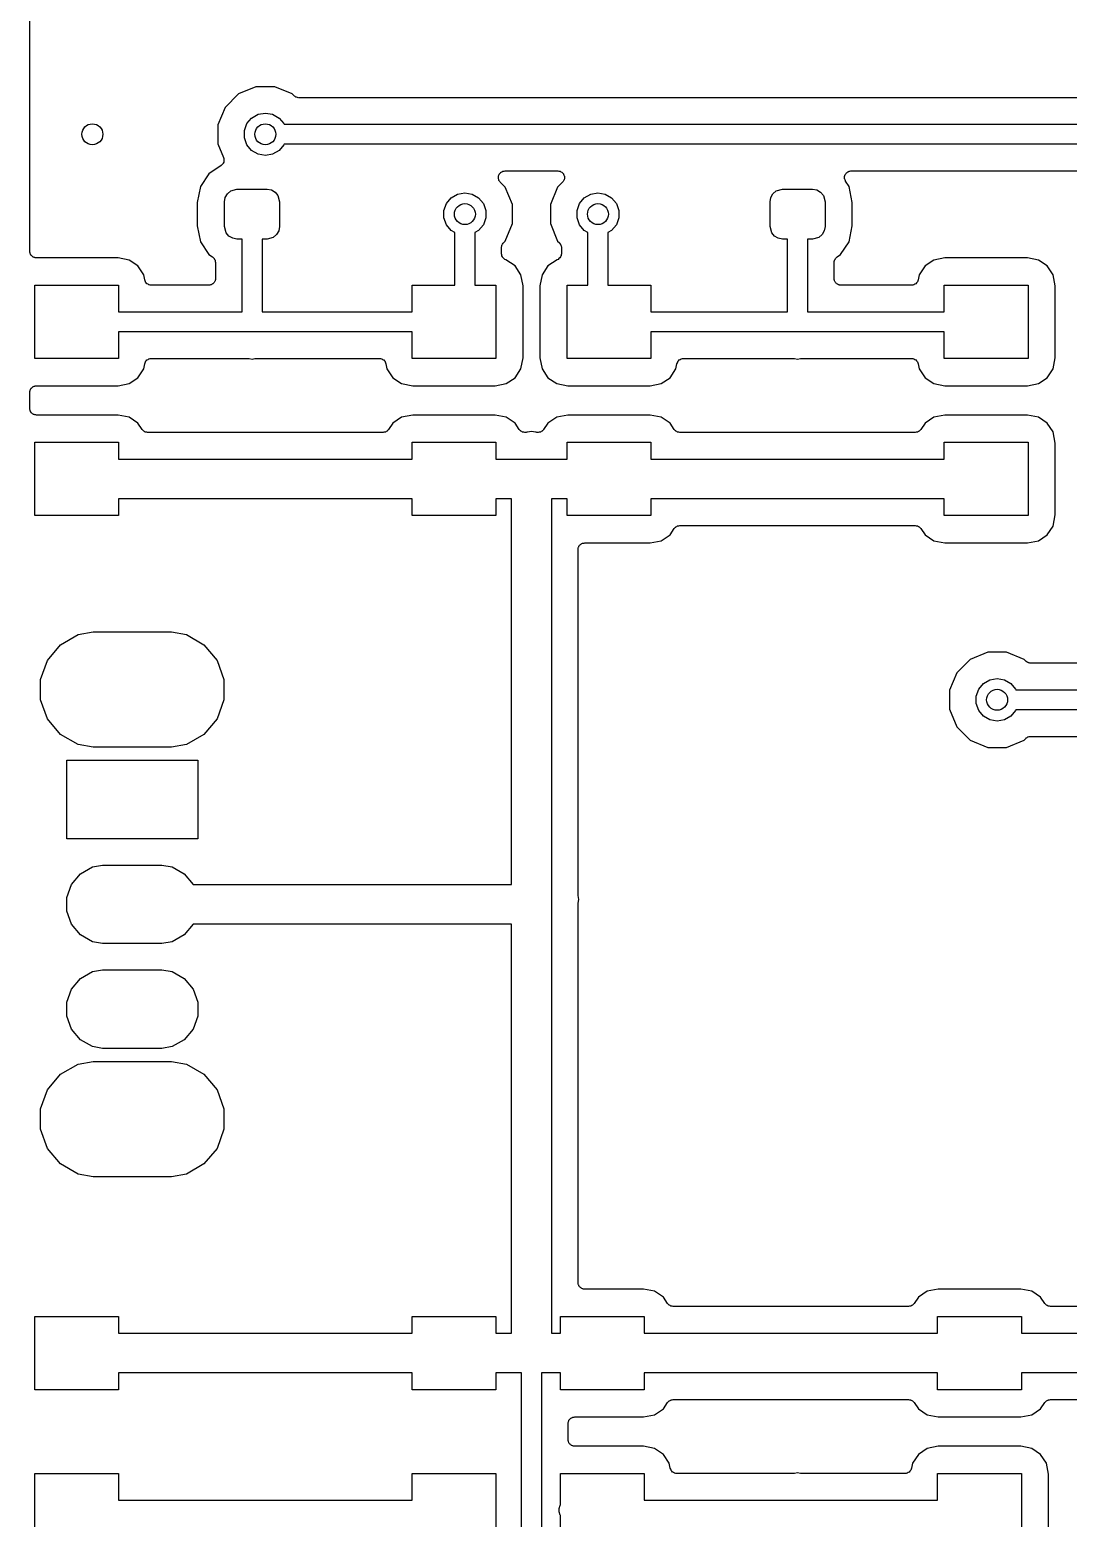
# Model space of a CAD drawing. Extents: x 40 to 163, y -163 to -37.
# Drawn here: x 39.95 to 59.78, y -125.48 to -97.06 of the extents above; entities that cross this region are included whole.
import ezdxf

# ---------------------------------------------------------------- set-up
doc = ezdxf.new("R2010")
doc.units = 0
doc.header["$MEASUREMENT"] = 0
doc.layers.add('BLACK', color=7, linetype='CONTINUOUS')

msp = doc.modelspace()

# ---------------------------------------------------------------- linework, layer by layer
at = {"layer": 'BLACK', "linetype": 'CONTINUOUS'}
for p, q in [((39.953, -101.293), (39.953, -38.9126)), ((43.9357, -98.2902), (43.6802, -98.5457)), ((44.2694, -98.152), (43.9357, -98.2902)), ((44.6306, -98.152), (44.2694, -98.152)), ((44.9643, -98.2902), (44.6306, -98.152)), ((44.9984, -98.3243), (44.9643, -98.2902)), ((43.6802, -98.5457), (43.542, -98.8794)), ((45.003, -98.3275), (44.9984, -98.3243)), ((45.0066, -98.3318), (45.003, -98.3275)), ((45.0209, -98.3401), (45.0066, -98.3318)), ((45.0345, -98.3496), (45.0209, -98.3401)), ((45.0399, -98.351), (45.0345, -98.3496)), ((45.0448, -98.3538), (45.0399, -98.351)), ((45.0611, -98.3567), (45.0448, -98.3538)), ((45.0771, -98.361), (45.0611, -98.3567)), ((45.0827, -98.3605), (45.0771, -98.361)), ((45.0882, -98.3615), (45.0827, -98.3605)), ((70.4818, -98.3615), (45.0882, -98.3615)), ((43.542, -98.8794), (43.542, -99.2406)), ((44.05, -98.9895), (44.0982, -98.8569)), ((44.0982, -98.8569), (44.1889, -98.7489)), ((44.1889, -98.7489), (44.3111, -98.6783)), ((44.3111, -98.6783), (44.45, -98.6538)), ((44.45, -98.6538), (44.5889, -98.6783)), ((44.5889, -98.6783), (44.7111, -98.7489)), ((44.7111, -98.7489), (44.8018, -98.8569)), ((44.8018, -98.8569), (44.8063, -98.8695)), ((44.8063, -98.8695), (70.7637, -98.8695)), ((44.05, -99.1305), (44.05, -98.9895)), ((44.0982, -99.2631), (44.05, -99.1305)), ((43.542, -99.2406), (43.6512, -99.5043)), ((44.1889, -99.3711), (44.0982, -99.2631)), ((44.3111, -99.4417), (44.1889, -99.3711)), ((44.45, -99.4662), (44.3111, -99.4417)), ((44.5889, -99.4417), (44.45, -99.4662)), ((44.7111, -99.3711), (44.5889, -99.4417)), ((44.8018, -99.2631), (44.7111, -99.3711)), ((44.8063, -99.2505), (44.8018, -99.2631)), ((70.7637, -99.2505), (44.8063, -99.2505)), ((43.6045, -99.6585), (43.3743, -99.8123)), ((43.6194, -99.6442), (43.6045, -99.6585)), ((43.6347, -99.6303), (43.6194, -99.6442)), ((43.6353, -99.629), (43.6347, -99.6303)), ((43.6363, -99.628), (43.6353, -99.629)), ((43.6455, -99.6095), (43.6363, -99.628)), ((43.655, -99.5911), (43.6455, -99.6095)), ((43.6512, -99.5043), (43.6557, -99.5245)), ((43.6552, -99.5897), (43.655, -99.5911)), ((43.6558, -99.5885), (43.6552, -99.5897)), ((43.6557, -99.5245), (43.6606, -99.5446)), ((43.6581, -99.5679), (43.6558, -99.5885)), ((43.6608, -99.5474), (43.6581, -99.5679)), ((43.6606, -99.5446), (43.6605, -99.546)), ((43.6605, -99.546), (43.6608, -99.5474)), ((43.3743, -99.8123), (43.2106, -100.057)), ((48.8987, -99.8966), (48.9001, -99.88)), ((48.9001, -99.902), (48.8987, -99.8966)), ((48.9001, -99.8634), (48.9021, -99.8582)), ((48.9001, -99.88), (48.9001, -99.8634)), ((48.9001, -99.9076), (48.9001, -99.902)), ((48.9058, -99.9231), (48.9001, -99.9076)), ((48.9021, -99.8582), (48.9025, -99.8526)), ((48.9025, -99.8526), (48.9095, -99.8376)), ((48.9101, -99.9392), (48.9058, -99.9231)), ((48.9095, -99.8376), (48.9152, -99.822)), ((48.9133, -99.9437), (48.9101, -99.9392)), ((48.9152, -99.949), (48.9133, -99.9437)), ((48.9152, -99.822), (48.9188, -99.8177)), ((48.9259, -99.9617), (48.9152, -99.949)), ((48.9188, -99.8177), (48.9212, -99.8127)), ((48.9212, -99.8127), (48.9329, -99.8009)), ((48.9354, -99.9753), (48.9259, -99.9617)), ((48.9329, -99.8009), (48.9436, -99.7882)), ((49.0298, -100.07), (48.9354, -99.9753)), ((48.9436, -99.7882), (48.9484, -99.7854)), ((48.9484, -99.7854), (48.9524, -99.7815)), ((48.9524, -99.7815), (48.9674, -99.7745)), ((48.9674, -99.7745), (48.9818, -99.7662)), ((48.9818, -99.7662), (48.9873, -99.7652)), ((48.9873, -99.7652), (48.9923, -99.7628)), ((48.9923, -99.7628), (49.0089, -99.7614)), ((49.0089, -99.7614), (49.0252, -99.7585)), ((49.0252, -99.7585), (50.0348, -99.7585)), ((50.1246, -99.9753), (50.0302, -100.07)), ((50.0348, -99.7585), (50.0511, -99.7614)), ((50.0511, -99.7614), (50.0677, -99.7628)), ((50.0677, -99.7628), (50.0727, -99.7652)), ((50.0727, -99.7652), (50.0782, -99.7662)), ((50.0782, -99.7662), (50.0926, -99.7745)), ((50.0926, -99.7745), (50.1076, -99.7815)), ((50.1076, -99.7815), (50.1116, -99.7854)), ((50.1116, -99.7854), (50.1164, -99.7882)), ((50.1164, -99.7882), (50.1271, -99.8009)), ((50.1341, -99.9617), (50.1246, -99.9753)), ((50.1271, -99.8009), (50.1388, -99.8127)), ((50.1448, -99.949), (50.1341, -99.9617)), ((50.1388, -99.8127), (50.1412, -99.8177)), ((50.1412, -99.8177), (50.1448, -99.822)), ((50.1448, -99.822), (50.1504, -99.8376)), ((50.1467, -99.9437), (50.1448, -99.949)), ((50.1499, -99.9392), (50.1467, -99.9437)), ((50.1542, -99.9231), (50.1499, -99.9392)), ((50.1504, -99.8376), (50.1575, -99.8526)), ((50.1599, -99.9076), (50.1542, -99.9231)), ((50.1575, -99.8526), (50.1579, -99.8582)), ((50.1579, -99.8582), (50.1599, -99.8634)), ((50.1599, -99.8634), (50.1599, -99.88)), ((50.1599, -99.88), (50.1613, -99.8966)), ((50.1613, -99.8966), (50.1599, -99.902)), ((50.1599, -99.902), (50.1599, -99.9076)), ((55.5071, -99.8717), (55.5083, -99.8676)), ((55.5083, -99.8896), (55.5071, -99.8717)), ((55.5083, -99.8634), (55.5144, -99.8466)), ((55.5083, -99.8676), (55.5083, -99.8634)), ((55.5083, -99.9076), (55.5083, -99.8896)), ((55.5097, -99.9115), (55.5083, -99.9076)), ((55.51, -99.9157), (55.5097, -99.9115)), ((55.5172, -99.9321), (55.51, -99.9157)), ((55.5144, -99.8466), (55.5194, -99.8293)), ((55.5233, -99.949), (55.5172, -99.9321)), ((55.5194, -99.8293), (55.5219, -99.8259)), ((55.5219, -99.8259), (55.5233, -99.822)), ((55.5233, -99.822), (55.5349, -99.8082)), ((55.526, -99.9522), (55.5233, -99.949)), ((55.5277, -99.9561), (55.526, -99.9522)), ((55.5954, -100.057), (55.5277, -99.9561)), ((55.5349, -99.8082), (55.5455, -99.7938)), ((55.5455, -99.7938), (55.549, -99.7914)), ((55.549, -99.7914), (55.5517, -99.7882)), ((55.5517, -99.7882), (55.5672, -99.7792)), ((55.5672, -99.7792), (55.5822, -99.7693)), ((55.5822, -99.7693), (55.5863, -99.7683)), ((55.5863, -99.7683), (55.5899, -99.7662)), ((55.5899, -99.7662), (55.6076, -99.763)), ((55.6076, -99.763), (55.625, -99.7588)), ((55.625, -99.7588), (55.6292, -99.7592)), ((55.6292, -99.7592), (55.6333, -99.7585)), ((55.6333, -99.7585), (70.4818, -99.7585)), ((43.2106, -100.057), (43.1506, -100.359)), ((43.671, -100.346), (43.6853, -100.265)), ((43.6853, -100.265), (43.7266, -100.194)), ((43.7266, -100.194), (43.7897, -100.141)), ((43.7897, -100.141), (43.9085, -100.109)), ((43.9085, -100.109), (44.4835, -100.109)), ((44.4835, -100.109), (44.5647, -100.123)), ((44.5647, -100.123), (44.6362, -100.165)), ((44.6362, -100.165), (44.6892, -100.228)), ((44.6892, -100.228), (44.721, -100.346)), ((47.9082, -100.381), (47.9989, -100.273)), ((47.9989, -100.273), (48.1211, -100.202)), ((48.1211, -100.202), (48.26, -100.178)), ((48.26, -100.178), (48.3989, -100.202)), ((48.3989, -100.202), (48.5211, -100.273)), ((48.5211, -100.273), (48.6118, -100.381)), ((49.168, -100.403), (49.0298, -100.07)), ((50.0302, -100.07), (49.892, -100.403)), ((50.4482, -100.381), (50.5389, -100.273)), ((50.5389, -100.273), (50.6611, -100.202)), ((50.6611, -100.202), (50.8, -100.178)), ((50.8, -100.178), (50.9389, -100.202)), ((50.9389, -100.202), (51.0611, -100.273)), ((51.0611, -100.273), (51.1518, -100.381)), ((54.085, -100.346), (54.0993, -100.265)), ((54.0993, -100.265), (54.1406, -100.194)), ((54.1406, -100.194), (54.2037, -100.141)), ((54.2037, -100.141), (54.3225, -100.109)), ((54.3225, -100.109), (54.8975, -100.109)), ((54.8975, -100.109), (54.9787, -100.123)), ((54.9787, -100.123), (55.0502, -100.165)), ((55.0502, -100.165), (55.1032, -100.228)), ((55.1032, -100.228), (55.135, -100.346)), ((55.6554, -100.359), (55.5954, -100.057)), ((43.1506, -100.359), (43.1506, -100.809)), ((43.671, -100.822), (43.671, -100.346)), ((44.721, -100.346), (44.721, -100.822)), ((47.86, -100.513), (47.9082, -100.381)), ((47.86, -100.655), (47.86, -100.513)), ((48.6118, -100.381), (48.66, -100.513)), ((48.66, -100.513), (48.66, -100.655)), ((49.168, -100.765), (49.168, -100.403)), ((49.892, -100.403), (49.892, -100.765)), ((50.4, -100.513), (50.4482, -100.381)), ((50.4, -100.655), (50.4, -100.513)), ((51.1518, -100.381), (51.2, -100.513)), ((51.2, -100.513), (51.2, -100.655)), ((54.085, -100.822), (54.085, -100.346)), ((55.135, -100.346), (55.135, -100.822)), ((55.6554, -100.809), (55.6554, -100.359)), ((43.1506, -100.809), (43.2106, -101.111)), ((43.7028, -100.94), (43.671, -100.822)), ((44.721, -100.822), (44.7067, -100.903)), ((47.9082, -100.787), (47.86, -100.655)), ((47.9989, -100.895), (47.9082, -100.787)), ((48.6118, -100.787), (48.5211, -100.895)), ((48.66, -100.655), (48.6118, -100.787)), ((49.0298, -101.098), (49.168, -100.765)), ((49.892, -100.765), (50.0302, -101.098)), ((50.4482, -100.787), (50.4, -100.655)), ((50.5389, -100.895), (50.4482, -100.787)), ((51.1518, -100.787), (51.0611, -100.895)), ((51.2, -100.655), (51.1518, -100.787)), ((54.1168, -100.94), (54.085, -100.822)), ((55.135, -100.822), (55.1207, -100.903)), ((55.5954, -101.111), (55.6554, -100.809)), ((43.2106, -101.111), (43.3743, -101.356)), ((43.7558, -101.003), (43.7028, -100.94)), ((43.8273, -101.045), (43.7558, -101.003)), ((43.9085, -101.059), (43.8273, -101.045)), ((44.0055, -101.059), (43.9085, -101.059)), ((44.0055, -102.45), (44.0055, -101.059)), ((44.4835, -101.059), (44.3865, -101.059)), ((44.3865, -101.059), (44.3865, -102.45)), ((44.6022, -101.027), (44.4835, -101.059)), ((44.6654, -100.974), (44.6022, -101.027)), ((44.7067, -100.903), (44.6654, -100.974)), ((48.0695, -100.936), (47.9989, -100.895)), ((48.0695, -101.94), (48.0695, -100.936)), ((48.5211, -100.895), (48.4505, -100.936)), ((48.4505, -100.936), (48.4505, -101.94)), ((48.9799, -101.155), (48.9882, -101.141)), ((48.9882, -101.141), (48.9925, -101.137)), ((48.9925, -101.137), (48.9957, -101.132)), ((48.9957, -101.132), (49.0298, -101.098)), ((50.0302, -101.098), (50.0643, -101.132)), ((50.0643, -101.132), (50.0675, -101.137)), ((50.0675, -101.137), (50.0718, -101.141)), ((50.0718, -101.141), (50.0801, -101.155)), ((50.6095, -100.936), (50.5389, -100.895)), ((50.6095, -101.94), (50.6095, -100.936)), ((51.0611, -100.895), (50.9905, -100.936)), ((50.9905, -100.936), (50.9905, -101.94)), ((54.1698, -101.003), (54.1168, -100.94)), ((54.2413, -101.045), (54.1698, -101.003)), ((54.3225, -101.059), (54.2413, -101.045)), ((54.4195, -101.059), (54.3225, -101.059)), ((54.4195, -102.45), (54.4195, -101.059)), ((54.8975, -101.059), (54.8005, -101.059)), ((54.8005, -101.059), (54.8005, -102.45)), ((55.0162, -101.027), (54.8975, -101.059)), ((55.0794, -100.974), (55.0162, -101.027)), ((55.1207, -100.903), (55.0794, -100.974)), ((55.4317, -101.356), (55.5954, -101.111)), ((39.9549, -101.303), (39.953, -101.293)), ((39.9549, -101.315), (39.9549, -101.303)), ((39.9587, -101.325), (39.9549, -101.315)), ((39.9607, -101.336), (39.9587, -101.325)), ((39.9662, -101.346), (39.9607, -101.336)), ((39.97, -101.356), (39.9662, -101.346)), ((39.9772, -101.365), (39.97, -101.356)), ((39.9827, -101.374), (39.9772, -101.365)), ((39.9912, -101.381), (39.9827, -101.374)), ((39.9984, -101.39), (39.9912, -101.381)), ((40.008, -101.395), (39.9984, -101.39)), ((40.0165, -101.403), (40.008, -101.395)), ((40.0269, -101.406), (40.0165, -101.403)), ((40.0366, -101.412), (40.0269, -101.406)), ((40.0475, -101.414), (40.0366, -101.412)), ((40.0579, -101.418), (40.0475, -101.414)), ((40.0691, -101.418), (40.0579, -101.418)), ((40.08, -101.42), (40.0691, -101.418)), ((41.6375, -101.42), (40.08, -101.42)), ((41.8482, -101.461), (41.6375, -101.42)), ((43.3743, -101.356), (43.4411, -101.4)), ((43.4411, -101.4), (43.454, -101.413)), ((43.454, -101.413), (43.4678, -101.424)), ((43.4678, -101.424), (43.4699, -101.428)), ((43.4699, -101.428), (43.4729, -101.431)), ((43.4729, -101.431), (43.4809, -101.447)), ((48.9585, -101.222), (48.9595, -101.217)), ((48.9585, -101.339), (48.9585, -101.222)), ((48.9621, -101.36), (48.9585, -101.339)), ((48.959, -101.211), (48.9633, -101.195)), ((48.9595, -101.217), (48.959, -101.211)), ((48.9652, -101.38), (48.9621, -101.36)), ((48.9633, -101.195), (48.9662, -101.179)), ((48.9659, -101.381), (48.9652, -101.38)), ((48.9662, -101.383), (48.9659, -101.381)), ((48.9662, -101.179), (48.969, -101.174)), ((48.9765, -101.401), (48.9662, -101.383)), ((48.969, -101.174), (48.9704, -101.169)), ((48.9704, -101.169), (48.9799, -101.155)), ((48.9865, -101.419), (48.9765, -101.401)), ((48.9875, -101.42), (48.9865, -101.419)), ((48.9882, -101.421), (48.9875, -101.42)), ((49.0041, -101.434), (48.9882, -101.421)), ((49.0196, -101.448), (49.0041, -101.434)), ((50.0559, -101.434), (50.0404, -101.448)), ((50.0718, -101.421), (50.0559, -101.434)), ((50.0725, -101.42), (50.0718, -101.421)), ((50.0735, -101.419), (50.0725, -101.42)), ((50.0835, -101.401), (50.0735, -101.419)), ((50.0801, -101.155), (50.0896, -101.169)), ((50.0938, -101.383), (50.0835, -101.401)), ((50.0896, -101.169), (50.091, -101.174)), ((50.091, -101.174), (50.0938, -101.179)), ((50.0938, -101.179), (50.0967, -101.195)), ((50.0941, -101.381), (50.0938, -101.383)), ((50.0948, -101.38), (50.0941, -101.381)), ((50.0979, -101.36), (50.0948, -101.38)), ((50.0967, -101.195), (50.101, -101.211)), ((50.1015, -101.339), (50.0979, -101.36)), ((50.101, -101.211), (50.1005, -101.217)), ((50.1005, -101.217), (50.1015, -101.222)), ((50.1015, -101.222), (50.1015, -101.339)), ((55.3251, -101.447), (55.3331, -101.431)), ((55.3331, -101.431), (55.3361, -101.428)), ((55.3361, -101.428), (55.3382, -101.424)), ((55.3382, -101.424), (55.352, -101.413)), ((55.352, -101.413), (55.3649, -101.4)), ((55.3649, -101.4), (55.4317, -101.356)), ((57.4225, -101.42), (57.2118, -101.461)), ((58.9975, -101.42), (57.4225, -101.42)), ((59.2082, -101.461), (58.9975, -101.42)), ((42.0162, -101.574), (41.8482, -101.461)), ((42.1285, -101.742), (42.0162, -101.574)), ((43.4809, -101.447), (43.4898, -101.462)), ((43.4898, -101.462), (43.4906, -101.467)), ((43.4906, -101.467), (43.4924, -101.47)), ((43.4924, -101.47), (43.4944, -101.488)), ((43.4944, -101.488), (43.4975, -101.506)), ((43.4975, -101.506), (43.4975, -101.814)), ((49.0209, -101.448), (49.0196, -101.448)), ((49.022, -101.449), (49.0209, -101.448)), ((49.0398, -101.456), (49.022, -101.449)), ((49.2162, -101.574), (49.0398, -101.456)), ((49.3285, -101.742), (49.2162, -101.574)), ((49.8438, -101.574), (49.7315, -101.742)), ((50.0202, -101.456), (49.8438, -101.574)), ((50.038, -101.449), (50.0202, -101.456)), ((50.0391, -101.448), (50.038, -101.449)), ((50.0404, -101.448), (50.0391, -101.448)), ((55.3085, -101.506), (55.3116, -101.488)), ((55.3085, -101.814), (55.3085, -101.506)), ((55.3116, -101.488), (55.3136, -101.47)), ((55.3136, -101.47), (55.3154, -101.467)), ((55.3154, -101.467), (55.3162, -101.462)), ((55.3162, -101.462), (55.3251, -101.447)), ((57.0438, -101.574), (56.9315, -101.742)), ((57.2118, -101.461), (57.0438, -101.574)), ((59.3762, -101.574), (59.2082, -101.461)), ((59.4885, -101.742), (59.3762, -101.574)), ((40.05, -103.34), (40.05, -101.94)), ((40.05, -101.94), (41.65, -101.94)), ((41.65, -101.94), (41.65, -102.45)), ((42.1479, -101.839), (42.1285, -101.742)), ((42.1554, -101.859), (42.1479, -101.839)), ((42.1625, -101.878), (42.1554, -101.859)), ((42.1634, -101.879), (42.1625, -101.878)), ((42.1639, -101.88), (42.1634, -101.879)), ((42.1775, -101.896), (42.1639, -101.88)), ((42.1908, -101.912), (42.1775, -101.896)), ((42.1921, -101.912), (42.1908, -101.912)), ((42.193, -101.914), (42.1921, -101.912)), ((42.2111, -101.923), (42.193, -101.914)), ((42.229, -101.934), (42.2111, -101.923)), ((42.2304, -101.934), (42.229, -101.934)), ((42.2317, -101.935), (42.2304, -101.934)), ((42.2521, -101.938), (42.2317, -101.935)), ((42.2725, -101.941), (42.2521, -101.938)), ((43.3705, -101.941), (42.2725, -101.941)), ((43.3814, -101.94), (43.3705, -101.941)), ((43.3926, -101.94), (43.3814, -101.94)), ((43.403, -101.936), (43.3926, -101.94)), ((43.4139, -101.934), (43.403, -101.936)), ((43.4236, -101.928), (43.4139, -101.934)), ((43.434, -101.924), (43.4236, -101.928)), ((43.4425, -101.917), (43.434, -101.924)), ((43.4521, -101.912), (43.4425, -101.917)), ((43.4593, -101.903), (43.4521, -101.912)), ((43.4678, -101.896), (43.4593, -101.903)), ((43.4733, -101.887), (43.4678, -101.896)), ((43.4805, -101.878), (43.4733, -101.887)), ((43.4843, -101.868), (43.4805, -101.878)), ((43.4898, -101.858), (43.4843, -101.868)), ((43.4918, -101.847), (43.4898, -101.858)), ((43.4956, -101.837), (43.4918, -101.847)), ((43.4975, -101.814), (43.4956, -101.825)), ((43.4956, -101.825), (43.4956, -101.837)), ((47.25, -102.45), (47.25, -101.94)), ((47.25, -101.94), (48.0695, -101.94)), ((48.4505, -101.94), (48.85, -101.94)), ((48.85, -101.94), (48.85, -103.34)), ((49.3704, -101.953), (49.3285, -101.742)), ((49.3704, -103.327), (49.3704, -101.953)), ((49.7315, -101.742), (49.6896, -101.953)), ((49.6896, -101.953), (49.6896, -103.327)), ((50.21, -103.34), (50.21, -101.94)), ((50.21, -101.94), (50.6095, -101.94)), ((50.9905, -101.94), (51.81, -101.94)), ((51.81, -101.94), (51.81, -102.45)), ((55.3104, -101.825), (55.3085, -101.814)), ((55.3104, -101.837), (55.3104, -101.825)), ((55.3142, -101.847), (55.3104, -101.837)), ((55.3162, -101.858), (55.3142, -101.847)), ((55.3217, -101.868), (55.3162, -101.858)), ((55.3255, -101.878), (55.3217, -101.868)), ((55.3327, -101.887), (55.3255, -101.878)), ((55.3382, -101.896), (55.3327, -101.887)), ((55.3467, -101.903), (55.3382, -101.896)), ((55.3539, -101.912), (55.3467, -101.903)), ((55.3635, -101.917), (55.3539, -101.912)), ((55.372, -101.924), (55.3635, -101.917)), ((55.3824, -101.928), (55.372, -101.924)), ((55.3921, -101.934), (55.3824, -101.928)), ((55.403, -101.936), (55.3921, -101.934)), ((55.4134, -101.94), (55.403, -101.936)), ((55.4246, -101.94), (55.4134, -101.94)), ((55.4355, -101.941), (55.4246, -101.94)), ((56.7875, -101.941), (55.4355, -101.941)), ((56.8079, -101.938), (56.7875, -101.941)), ((56.8283, -101.935), (56.8079, -101.938)), ((56.8296, -101.934), (56.8283, -101.935)), ((56.831, -101.934), (56.8296, -101.934)), ((56.8489, -101.923), (56.831, -101.934)), ((56.867, -101.914), (56.8489, -101.923)), ((56.8679, -101.912), (56.867, -101.914)), ((56.8692, -101.912), (56.8679, -101.912)), ((56.8824, -101.896), (56.8692, -101.912)), ((56.8961, -101.88), (56.8824, -101.896)), ((56.8966, -101.879), (56.8961, -101.88)), ((56.8975, -101.878), (56.8966, -101.879)), ((56.9046, -101.859), (56.8975, -101.878)), ((56.9121, -101.839), (56.9046, -101.859)), ((56.9315, -101.742), (56.9121, -101.839)), ((57.41, -101.94), (59.01, -101.94)), ((57.41, -102.45), (57.41, -101.94)), ((59.01, -101.94), (59.01, -103.34)), ((59.5304, -101.953), (59.4885, -101.742)), ((59.5304, -103.327), (59.5304, -101.953)), ((41.65, -102.45), (44.0055, -102.45)), ((44.3865, -102.45), (47.25, -102.45)), ((51.81, -102.45), (54.4195, -102.45)), ((54.8005, -102.45), (57.41, -102.45)), ((47.25, -102.831), (41.65, -102.831)), ((41.65, -102.831), (41.65, -103.34)), ((47.25, -103.34), (47.25, -102.831)), ((57.41, -102.831), (51.81, -102.831)), ((51.81, -102.831), (51.81, -103.34)), ((57.41, -103.34), (57.41, -102.831)), ((41.65, -103.34), (40.05, -103.34)), ((42.1479, -103.441), (42.1554, -103.421)), ((42.1554, -103.421), (42.1625, -103.402)), ((42.1625, -103.402), (42.1634, -103.401)), ((42.1634, -103.401), (42.1639, -103.4)), ((42.1639, -103.4), (42.1775, -103.384)), ((42.1775, -103.384), (42.1908, -103.368)), ((42.1908, -103.368), (42.1921, -103.368)), ((42.1921, -103.368), (42.193, -103.366)), ((42.193, -103.366), (42.2111, -103.357)), ((42.2111, -103.357), (42.229, -103.346)), ((42.229, -103.346), (42.2304, -103.346)), ((42.2304, -103.346), (42.2317, -103.345)), ((42.2317, -103.345), (42.2521, -103.342)), ((42.2521, -103.342), (42.2725, -103.338)), ((42.2725, -103.338), (44.1147, -103.338)), ((44.1147, -103.338), (44.127, -103.341)), ((44.127, -103.341), (44.1395, -103.341)), ((44.1395, -103.341), (44.196, -103.352)), ((44.196, -103.352), (44.2525, -103.341)), ((44.2525, -103.341), (44.265, -103.341)), ((44.265, -103.341), (44.2773, -103.338)), ((44.2773, -103.338), (46.6275, -103.338)), ((46.6275, -103.338), (46.6479, -103.342)), ((46.6479, -103.342), (46.6683, -103.345)), ((46.6683, -103.345), (46.6696, -103.346)), ((46.6696, -103.346), (46.671, -103.346)), ((46.671, -103.346), (46.6889, -103.357)), ((46.6889, -103.357), (46.707, -103.366)), ((46.707, -103.366), (46.7079, -103.368)), ((46.7079, -103.368), (46.7092, -103.368)), ((46.7092, -103.368), (46.7224, -103.384)), ((46.7224, -103.384), (46.7361, -103.4)), ((46.7361, -103.4), (46.7366, -103.401)), ((46.7366, -103.401), (46.7375, -103.402)), ((46.7375, -103.402), (46.7446, -103.421)), ((46.7446, -103.421), (46.7521, -103.441)), ((48.85, -103.34), (47.25, -103.34)), ((49.3285, -103.538), (49.3704, -103.327)), ((49.6896, -103.327), (49.7315, -103.538)), ((51.81, -103.34), (50.21, -103.34)), ((52.3079, -103.441), (52.3154, -103.421)), ((52.3154, -103.421), (52.3225, -103.402)), ((52.3225, -103.402), (52.3234, -103.401)), ((52.3234, -103.401), (52.3239, -103.4)), ((52.3239, -103.4), (52.3375, -103.384)), ((52.3375, -103.384), (52.3508, -103.368)), ((52.3508, -103.368), (52.3521, -103.368)), ((52.3521, -103.368), (52.353, -103.366)), ((52.353, -103.366), (52.3711, -103.357)), ((52.3711, -103.357), (52.389, -103.346)), ((52.389, -103.346), (52.3904, -103.346)), ((52.3904, -103.346), (52.3917, -103.345)), ((52.3917, -103.345), (52.4121, -103.342)), ((52.4121, -103.342), (52.4325, -103.338)), ((52.4325, -103.338), (54.5287, -103.338)), ((54.5287, -103.338), (54.541, -103.341)), ((54.541, -103.341), (54.5535, -103.341)), ((54.5535, -103.341), (54.61, -103.352)), ((54.61, -103.352), (54.6665, -103.341)), ((54.6665, -103.341), (54.679, -103.341)), ((54.679, -103.341), (54.6913, -103.338)), ((54.6913, -103.338), (56.7875, -103.338)), ((56.7875, -103.338), (56.8079, -103.342)), ((56.8079, -103.342), (56.8283, -103.345)), ((56.8283, -103.345), (56.8296, -103.346)), ((56.8296, -103.346), (56.831, -103.346)), ((56.831, -103.346), (56.8489, -103.357)), ((56.8489, -103.357), (56.867, -103.366)), ((56.867, -103.366), (56.8679, -103.368)), ((56.8679, -103.368), (56.8692, -103.368)), ((56.8692, -103.368), (56.8824, -103.384)), ((56.8824, -103.384), (56.8961, -103.4)), ((56.8961, -103.4), (56.8966, -103.401)), ((56.8966, -103.401), (56.8975, -103.402)), ((56.8975, -103.402), (56.9046, -103.421)), ((56.9046, -103.421), (56.9121, -103.441)), ((59.01, -103.34), (57.41, -103.34)), ((59.4885, -103.538), (59.5304, -103.327)), ((41.8482, -103.819), (42.0162, -103.706)), ((42.0162, -103.706), (42.1285, -103.538)), ((42.1285, -103.538), (42.1479, -103.441)), ((46.7521, -103.441), (46.7715, -103.538)), ((46.7715, -103.538), (46.8838, -103.706)), ((46.8838, -103.706), (47.0518, -103.819)), ((49.0482, -103.819), (49.2162, -103.706)), ((49.2162, -103.706), (49.3285, -103.538)), ((49.7315, -103.538), (49.8438, -103.706)), ((49.8438, -103.706), (50.0118, -103.819)), ((52.0082, -103.819), (52.1762, -103.706)), ((52.1762, -103.706), (52.2885, -103.538)), ((52.2885, -103.538), (52.3079, -103.441)), ((56.9121, -103.441), (56.9315, -103.538)), ((56.9315, -103.538), (57.0438, -103.706)), ((57.0438, -103.706), (57.2118, -103.819)), ((59.2082, -103.819), (59.3762, -103.706)), ((59.3762, -103.706), (59.4885, -103.538)), ((39.953, -103.987), (39.9549, -103.977)), ((39.953, -104.293), (39.953, -103.987)), ((39.9549, -103.965), (39.9587, -103.955)), ((39.9549, -103.977), (39.9549, -103.965)), ((39.9587, -103.955), (39.9607, -103.944)), ((39.9607, -103.944), (39.9662, -103.934)), ((39.9662, -103.934), (39.97, -103.924)), ((39.97, -103.924), (39.9772, -103.915)), ((39.9772, -103.915), (39.9827, -103.906)), ((39.9827, -103.906), (39.9912, -103.899)), ((39.9912, -103.899), (39.9984, -103.89)), ((39.9984, -103.89), (40.008, -103.885)), ((40.008, -103.885), (40.0165, -103.877)), ((40.0165, -103.877), (40.0269, -103.874)), ((40.0269, -103.874), (40.0366, -103.868)), ((40.0366, -103.868), (40.0475, -103.866)), ((40.0475, -103.866), (40.0579, -103.862)), ((40.0579, -103.862), (40.0691, -103.862)), ((40.0691, -103.862), (40.08, -103.86)), ((40.08, -103.86), (41.6375, -103.86)), ((41.6375, -103.86), (41.8482, -103.819)), ((47.0518, -103.819), (47.2625, -103.86)), ((47.2625, -103.86), (48.8375, -103.86)), ((48.8375, -103.86), (49.0482, -103.819)), ((50.0118, -103.819), (50.2225, -103.86)), ((50.2225, -103.86), (51.7975, -103.86)), ((51.7975, -103.86), (52.0082, -103.819)), ((57.2118, -103.819), (57.4225, -103.86)), ((57.4225, -103.86), (58.9975, -103.86)), ((58.9975, -103.86), (59.2082, -103.819)), ((39.9549, -104.303), (39.953, -104.293)), ((39.9549, -104.315), (39.9549, -104.303)), ((39.9587, -104.325), (39.9549, -104.315)), ((39.9607, -104.336), (39.9587, -104.325)), ((39.9662, -104.346), (39.9607, -104.336)), ((39.97, -104.356), (39.9662, -104.346)), ((39.9772, -104.365), (39.97, -104.356)), ((39.9827, -104.374), (39.9772, -104.365)), ((39.9912, -104.381), (39.9827, -104.374)), ((39.9984, -104.39), (39.9912, -104.381)), ((40.008, -104.395), (39.9984, -104.39)), ((40.0165, -104.403), (40.008, -104.395)), ((40.0269, -104.406), (40.0165, -104.403)), ((40.0366, -104.412), (40.0269, -104.406)), ((40.0475, -104.414), (40.0366, -104.412)), ((40.0579, -104.418), (40.0475, -104.414)), ((40.0691, -104.418), (40.0579, -104.418)), ((40.08, -104.42), (40.0691, -104.418)), ((41.6375, -104.42), (40.08, -104.42)), ((41.8482, -104.461), (41.6375, -104.42)), ((42.0162, -104.574), (41.8482, -104.461)), ((47.0518, -104.461), (46.8838, -104.574)), ((47.2625, -104.42), (47.0518, -104.461)), ((48.8375, -104.42), (47.2625, -104.42)), ((49.0482, -104.461), (48.8375, -104.42)), ((49.2162, -104.574), (49.0482, -104.461)), ((50.0118, -104.461), (49.8438, -104.574)), ((50.2225, -104.42), (50.0118, -104.461)), ((51.7975, -104.42), (50.2225, -104.42)), ((52.0082, -104.461), (51.7975, -104.42)), ((52.1762, -104.574), (52.0082, -104.461)), ((57.2118, -104.461), (57.0438, -104.574)), ((57.4225, -104.42), (57.2118, -104.461)), ((58.9975, -104.42), (57.4225, -104.42)), ((59.2082, -104.461), (58.9975, -104.42)), ((59.3762, -104.574), (59.2082, -104.461)), ((42.097, -104.695), (42.0162, -104.574)), ((42.1094, -104.708), (42.097, -104.695)), ((42.1209, -104.721), (42.1094, -104.708)), ((42.1246, -104.723), (42.1209, -104.721)), ((42.1275, -104.726), (42.1246, -104.723)), ((42.1436, -104.734), (42.1275, -104.726)), ((42.1591, -104.743), (42.1436, -104.734)), ((42.1633, -104.744), (42.1591, -104.743)), ((42.167, -104.746), (42.1633, -104.744)), ((42.1849, -104.748), (42.167, -104.746)), ((42.2026, -104.751), (42.1849, -104.748)), ((46.6974, -104.751), (42.2026, -104.751)), ((46.7151, -104.748), (46.6974, -104.751)), ((46.733, -104.746), (46.7151, -104.748)), ((46.7367, -104.744), (46.733, -104.746)), ((46.7409, -104.743), (46.7367, -104.744)), ((46.7564, -104.734), (46.7409, -104.743)), ((46.7725, -104.726), (46.7564, -104.734)), ((46.7754, -104.723), (46.7725, -104.726)), ((46.7791, -104.721), (46.7754, -104.723)), ((46.7906, -104.708), (46.7791, -104.721)), ((46.803, -104.695), (46.7906, -104.708)), ((46.8838, -104.574), (46.803, -104.695)), ((49.297, -104.695), (49.2162, -104.574)), ((49.3094, -104.708), (49.297, -104.695)), ((49.3209, -104.721), (49.3094, -104.708)), ((49.3246, -104.723), (49.3209, -104.721)), ((49.3275, -104.726), (49.3246, -104.723)), ((49.3436, -104.734), (49.3275, -104.726)), ((49.3591, -104.743), (49.3436, -104.734)), ((49.3633, -104.744), (49.3591, -104.743)), ((49.367, -104.746), (49.3633, -104.744)), ((49.3849, -104.748), (49.367, -104.746)), ((49.4026, -104.751), (49.3849, -104.748)), ((49.4299, -104.751), (49.4026, -104.751)), ((49.4422, -104.749), (49.4299, -104.751)), ((49.4547, -104.749), (49.4422, -104.749)), ((49.53, -104.734), (49.4547, -104.749)), ((49.6053, -104.749), (49.53, -104.734)), ((49.6178, -104.749), (49.6053, -104.749)), ((49.6301, -104.751), (49.6178, -104.749)), ((49.6574, -104.751), (49.6301, -104.751)), ((49.6751, -104.748), (49.6574, -104.751)), ((49.693, -104.746), (49.6751, -104.748)), ((49.6967, -104.744), (49.693, -104.746)), ((49.7009, -104.743), (49.6967, -104.744)), ((49.7164, -104.734), (49.7009, -104.743)), ((49.7325, -104.726), (49.7164, -104.734)), ((49.7354, -104.723), (49.7325, -104.726)), ((49.7391, -104.721), (49.7354, -104.723)), ((49.7506, -104.708), (49.7391, -104.721)), ((49.763, -104.695), (49.7506, -104.708)), ((49.8438, -104.574), (49.763, -104.695)), ((52.257, -104.695), (52.1762, -104.574)), ((52.2694, -104.708), (52.257, -104.695)), ((52.2809, -104.721), (52.2694, -104.708)), ((52.2846, -104.723), (52.2809, -104.721)), ((52.2875, -104.726), (52.2846, -104.723)), ((52.3036, -104.734), (52.2875, -104.726)), ((52.3191, -104.743), (52.3036, -104.734)), ((52.3233, -104.744), (52.3191, -104.743)), ((52.327, -104.746), (52.3233, -104.744)), ((52.3449, -104.748), (52.327, -104.746)), ((52.3626, -104.751), (52.3449, -104.748)), ((56.8574, -104.751), (52.3626, -104.751)), ((56.8751, -104.748), (56.8574, -104.751)), ((56.893, -104.746), (56.8751, -104.748)), ((56.8967, -104.744), (56.893, -104.746)), ((56.9009, -104.743), (56.8967, -104.744)), ((56.9164, -104.734), (56.9009, -104.743)), ((56.9325, -104.726), (56.9164, -104.734)), ((56.9354, -104.723), (56.9325, -104.726)), ((56.9391, -104.721), (56.9354, -104.723)), ((56.9506, -104.708), (56.9391, -104.721)), ((56.963, -104.695), (56.9506, -104.708)), ((57.0438, -104.574), (56.963, -104.695)), ((59.4885, -104.742), (59.3762, -104.574)), ((59.5304, -104.953), (59.4885, -104.742)), ((40.05, -106.34), (40.05, -104.94)), ((40.05, -104.94), (41.65, -104.94)), ((41.65, -104.94), (41.65, -105.259)), ((47.25, -105.259), (47.25, -104.94)), ((47.25, -104.94), (48.85, -104.94)), ((48.85, -104.94), (48.85, -105.259)), ((50.21, -105.259), (50.21, -104.94)), ((50.21, -104.94), (51.81, -104.94)), ((51.81, -104.94), (51.81, -105.259)), ((57.41, -105.259), (57.41, -104.94)), ((57.41, -104.94), (59.01, -104.94)), ((59.01, -104.94), (59.01, -106.34)), ((59.5304, -106.327), (59.5304, -104.953)), ((41.65, -105.259), (47.25, -105.259)), ((48.85, -105.259), (50.21, -105.259)), ((51.81, -105.259), (57.41, -105.259)), ((47.25, -106.021), (41.65, -106.021)), ((41.65, -106.021), (41.65, -106.34)), ((47.25, -106.34), (47.25, -106.021)), ((49.149, -106.021), (48.85, -106.021)), ((48.85, -106.021), (48.85, -106.34)), ((49.149, -113.379), (49.149, -106.021)), ((50.21, -106.021), (49.911, -106.021)), ((49.911, -106.021), (49.911, -113.648)), ((50.21, -106.34), (50.21, -106.021)), ((57.41, -106.021), (51.81, -106.021)), ((51.81, -106.021), (51.81, -106.34)), ((57.41, -106.34), (57.41, -106.021)), ((41.65, -106.34), (40.05, -106.34)), ((48.85, -106.34), (47.25, -106.34)), ((51.81, -106.34), (50.21, -106.34)), ((52.2875, -106.554), (52.3036, -106.546)), ((52.3036, -106.546), (52.3191, -106.537)), ((52.3191, -106.537), (52.3233, -106.536)), ((52.3233, -106.536), (52.327, -106.534)), ((52.327, -106.534), (52.3449, -106.532)), ((52.3449, -106.532), (52.3626, -106.529)), ((52.3626, -106.529), (56.8574, -106.529)), ((56.8574, -106.529), (56.8751, -106.532)), ((56.8751, -106.532), (56.893, -106.534)), ((56.893, -106.534), (56.8967, -106.536)), ((56.8967, -106.536), (56.9009, -106.537)), ((56.9009, -106.537), (56.9164, -106.546)), ((56.9164, -106.546), (56.9325, -106.554)), ((59.01, -106.34), (57.41, -106.34)), ((59.3762, -106.706), (59.4885, -106.538)), ((59.4885, -106.538), (59.5304, -106.327)), ((51.7975, -106.86), (52.0082, -106.819)), ((52.0082, -106.819), (52.1762, -106.706)), ((52.1762, -106.706), (52.257, -106.585)), ((52.257, -106.585), (52.2694, -106.572)), ((52.2694, -106.572), (52.2809, -106.559)), ((52.2809, -106.559), (52.2846, -106.557)), ((52.2846, -106.557), (52.2875, -106.554)), ((56.9325, -106.554), (56.9354, -106.557)), ((56.9354, -106.557), (56.9391, -106.559)), ((56.9391, -106.559), (56.9506, -106.572)), ((56.9506, -106.572), (56.963, -106.585)), ((56.963, -106.585), (57.0438, -106.706)), ((57.0438, -106.706), (57.2118, -106.819)), ((57.2118, -106.819), (57.4225, -106.86)), ((58.9975, -106.86), (59.2082, -106.819)), ((59.2082, -106.819), (59.3762, -106.706)), ((50.419, -106.987), (50.4209, -106.977)), ((50.419, -113.565), (50.419, -106.987)), ((50.4209, -106.965), (50.4247, -106.955)), ((50.4209, -106.977), (50.4209, -106.965)), ((50.4247, -106.955), (50.4267, -106.944)), ((50.4267, -106.944), (50.4322, -106.934)), ((50.4322, -106.934), (50.436, -106.924)), ((50.436, -106.924), (50.4432, -106.915)), ((50.4432, -106.915), (50.4487, -106.906)), ((50.4487, -106.906), (50.4572, -106.899)), ((50.4572, -106.899), (50.4644, -106.89)), ((50.4644, -106.89), (50.474, -106.885)), ((50.474, -106.885), (50.4825, -106.877)), ((50.4825, -106.877), (50.4929, -106.874)), ((50.4929, -106.874), (50.5026, -106.868)), ((50.5026, -106.868), (50.5135, -106.866)), ((50.5135, -106.866), (50.5239, -106.862)), ((50.5239, -106.862), (50.5351, -106.862)), ((50.5351, -106.862), (50.546, -106.86)), ((50.546, -106.86), (51.7975, -106.86)), ((57.4225, -106.86), (58.9975, -106.86)), ((40.2927, -109.102), (40.542, -108.804)), ((40.542, -108.804), (40.878, -108.61)), ((40.878, -108.61), (41.1638, -108.56)), ((41.1638, -108.56), (42.6562, -108.56)), ((42.6562, -108.56), (42.942, -108.61)), ((42.942, -108.61), (43.278, -108.804)), ((43.278, -108.804), (43.5273, -109.102)), ((40.16, -109.466), (40.2927, -109.102)), ((43.5273, -109.102), (43.66, -109.466)), ((57.9057, -109.085), (57.6502, -109.341)), ((58.2394, -108.947), (57.9057, -109.085)), ((58.6006, -108.947), (58.2394, -108.947)), ((58.9343, -109.085), (58.6006, -108.947)), ((58.9684, -109.119), (58.9343, -109.085)), ((57.6502, -109.341), (57.512, -109.674)), ((58.973, -109.123), (58.9684, -109.119)), ((58.9766, -109.127), (58.973, -109.123)), ((58.9909, -109.135), (58.9766, -109.127)), ((59.0045, -109.145), (58.9909, -109.135)), ((59.0099, -109.146), (59.0045, -109.145)), ((59.0148, -109.149), (59.0099, -109.146)), ((59.0311, -109.152), (59.0148, -109.149)), ((59.0471, -109.156), (59.0311, -109.152)), ((59.0527, -109.156), (59.0471, -109.156)), ((59.0582, -109.156), (59.0527, -109.156)), ((98.3437, -109.156), (59.0582, -109.156)), ((40.16, -109.854), (40.16, -109.466)), ((43.66, -109.466), (43.66, -109.854)), ((57.512, -109.674), (57.512, -110.036)), ((58.02, -109.784), (58.0682, -109.652)), ((58.0682, -109.652), (58.1589, -109.544)), ((58.1589, -109.544), (58.2811, -109.473)), ((58.2811, -109.473), (58.42, -109.449)), ((58.42, -109.449), (58.5589, -109.473)), ((58.5589, -109.473), (58.6811, -109.544)), ((58.6811, -109.544), (58.7718, -109.652)), ((58.7718, -109.652), (58.7763, -109.664)), ((58.7763, -109.664), (98.4167, -109.664)), ((40.2927, -110.218), (40.16, -109.854)), ((43.66, -109.854), (43.5273, -110.218)), ((58.02, -109.926), (58.02, -109.784)), ((58.0682, -110.058), (58.02, -109.926)), ((40.542, -110.516), (40.2927, -110.218)), ((43.5273, -110.218), (43.278, -110.516)), ((57.512, -110.036), (57.6502, -110.369)), ((58.1589, -110.166), (58.0682, -110.058)), ((58.2811, -110.237), (58.1589, -110.166)), ((58.42, -110.261), (58.2811, -110.237)), ((58.5589, -110.237), (58.42, -110.261)), ((58.6811, -110.166), (58.5589, -110.237)), ((58.7718, -110.058), (58.6811, -110.166)), ((58.7763, -110.045), (58.7718, -110.058)), ((98.3461, -110.045), (58.7763, -110.045)), ((40.878, -110.71), (40.542, -110.516)), ((43.278, -110.516), (42.942, -110.71)), ((57.6502, -110.369), (57.9057, -110.625)), ((41.1638, -110.76), (40.878, -110.71)), ((42.6562, -110.76), (41.1638, -110.76)), ((42.942, -110.71), (42.6562, -110.76)), ((57.9057, -110.625), (58.2394, -110.763)), ((58.2394, -110.763), (58.6006, -110.763)), ((58.6006, -110.763), (58.9343, -110.625)), ((58.9343, -110.625), (58.9684, -110.591)), ((58.9684, -110.591), (58.973, -110.587)), ((58.973, -110.587), (58.9766, -110.583)), ((58.9766, -110.583), (58.9909, -110.575)), ((58.9909, -110.575), (59.0045, -110.565)), ((59.0045, -110.565), (59.0099, -110.564)), ((59.0099, -110.564), (59.0148, -110.561)), ((59.0148, -110.561), (59.0311, -110.558)), ((59.0311, -110.558), (59.0471, -110.554)), ((59.0471, -110.554), (59.0527, -110.554)), ((59.0527, -110.554), (59.0582, -110.553)), ((59.0582, -110.553), (60.0238, -110.553)), ((40.66, -112.51), (40.66, -111.01)), ((40.66, -111.01), (43.16, -111.01)), ((43.16, -111.01), (43.16, -112.51)), ((43.16, -112.51), (40.66, -112.51)), ((40.9205, -113.177), (41.1495, -113.044)), ((41.1495, -113.044), (41.3444, -113.01)), ((41.3444, -113.01), (42.4756, -113.01)), ((42.4756, -113.01), (42.6705, -113.044)), ((42.6705, -113.044), (42.8995, -113.177)), ((40.7505, -113.379), (40.9205, -113.177)), ((42.8995, -113.177), (43.0694, -113.379)), ((40.66, -113.628), (40.7505, -113.379)), ((40.66, -113.892), (40.66, -113.628)), ((43.0694, -113.379), (49.149, -113.379)), ((49.911, -113.648), (49.9154, -113.699)), ((50.4212, -113.577), (50.419, -113.565)), ((50.4214, -113.59), (50.4212, -113.577)), ((50.4364, -113.665), (50.4214, -113.59)), ((40.7505, -114.141), (40.66, -113.892)), ((49.9154, -113.699), (49.911, -113.715)), ((49.911, -113.715), (49.911, -121.944)), ((50.419, -113.765), (50.4212, -113.753)), ((50.419, -120.978), (50.419, -113.765)), ((50.4212, -113.753), (50.4214, -113.74)), ((50.4214, -113.74), (50.4364, -113.665)), ((40.9205, -114.343), (40.7505, -114.141)), ((43.0694, -114.141), (42.8995, -114.343)), ((49.149, -114.141), (43.0694, -114.141)), ((49.149, -121.944), (49.149, -114.141)), ((41.1495, -114.476), (40.9205, -114.343)), ((41.3444, -114.51), (41.1495, -114.476)), ((42.6705, -114.476), (42.4756, -114.51)), ((42.8995, -114.343), (42.6705, -114.476)), ((42.4756, -114.51), (41.3444, -114.51)), ((40.9205, -115.177), (41.1495, -115.044)), ((41.1495, -115.044), (41.3444, -115.01)), ((41.3444, -115.01), (42.4756, -115.01)), ((42.4756, -115.01), (42.6705, -115.044)), ((42.6705, -115.044), (42.8995, -115.177)), ((40.7505, -115.379), (40.9205, -115.177)), ((42.8995, -115.177), (43.0695, -115.379)), ((40.66, -115.628), (40.7505, -115.379)), ((40.66, -115.892), (40.66, -115.628)), ((43.0695, -115.379), (43.16, -115.628)), ((43.16, -115.628), (43.16, -115.892)), ((40.7505, -116.141), (40.66, -115.892)), ((43.16, -115.892), (43.0695, -116.141)), ((40.9205, -116.343), (40.7505, -116.141)), ((43.0695, -116.141), (42.8995, -116.343)), ((41.1495, -116.476), (40.9205, -116.343)), ((41.3444, -116.51), (41.1495, -116.476)), ((42.6705, -116.476), (42.4756, -116.51)), ((42.8995, -116.343), (42.6705, -116.476)), ((40.878, -116.81), (41.1638, -116.76)), ((41.1638, -116.76), (42.6562, -116.76)), ((42.4756, -116.51), (41.3444, -116.51)), ((42.6562, -116.76), (42.942, -116.81)), ((40.2927, -117.302), (40.542, -117.004)), ((40.542, -117.004), (40.878, -116.81)), ((42.942, -116.81), (43.278, -117.004)), ((43.278, -117.004), (43.5273, -117.302)), ((40.16, -117.666), (40.2927, -117.302)), ((43.5273, -117.302), (43.66, -117.666)), ((40.16, -118.054), (40.16, -117.666)), ((43.66, -117.666), (43.66, -118.054)), ((40.2927, -118.418), (40.16, -118.054)), ((43.66, -118.054), (43.5273, -118.418)), ((40.542, -118.716), (40.2927, -118.418)), ((43.5273, -118.418), (43.278, -118.716)), ((40.878, -118.91), (40.542, -118.716)), ((43.278, -118.716), (42.942, -118.91)), ((41.1638, -118.96), (40.878, -118.91)), ((42.6562, -118.96), (41.1638, -118.96)), ((42.942, -118.91), (42.6562, -118.96)), ((50.4209, -120.988), (50.419, -120.978)), ((50.4209, -121), (50.4209, -120.988)), ((50.4247, -121.01), (50.4209, -121)), ((50.4267, -121.021), (50.4247, -121.01)), ((50.4322, -121.031), (50.4267, -121.021)), ((50.436, -121.041), (50.4322, -121.031)), ((50.4432, -121.05), (50.436, -121.041)), ((50.4487, -121.059), (50.4432, -121.05)), ((50.4572, -121.066), (50.4487, -121.059)), ((50.4644, -121.075), (50.4572, -121.066)), ((50.474, -121.08), (50.4644, -121.075)), ((50.4825, -121.088), (50.474, -121.08)), ((50.4929, -121.091), (50.4825, -121.088)), ((50.5026, -121.097), (50.4929, -121.091)), ((50.5135, -121.099), (50.5026, -121.097)), ((50.5239, -121.103), (50.5135, -121.099)), ((50.5351, -121.103), (50.5239, -121.103)), ((50.546, -121.105), (50.5351, -121.103)), ((51.6705, -121.105), (50.546, -121.105)), ((51.8812, -121.146), (51.6705, -121.105)), ((52.0492, -121.259), (51.8812, -121.146)), ((52.13, -121.38), (52.0492, -121.259)), ((56.9168, -121.259), (56.836, -121.38)), ((57.0848, -121.146), (56.9168, -121.259)), ((57.2955, -121.105), (57.0848, -121.146)), ((58.8705, -121.105), (57.2955, -121.105)), ((59.0812, -121.146), (58.8705, -121.105)), ((59.2492, -121.259), (59.0812, -121.146)), ((59.33, -121.38), (59.2492, -121.259)), ((52.1424, -121.393), (52.13, -121.38)), ((52.1539, -121.406), (52.1424, -121.393)), ((52.1576, -121.408), (52.1539, -121.406)), ((52.1605, -121.411), (52.1576, -121.408)), ((52.1766, -121.419), (52.1605, -121.411)), ((52.1921, -121.428), (52.1766, -121.419)), ((52.1963, -121.429), (52.1921, -121.428)), ((52.2, -121.431), (52.1963, -121.429)), ((52.2179, -121.433), (52.2, -121.431)), ((52.2356, -121.436), (52.2179, -121.433)), ((56.7304, -121.436), (52.2356, -121.436)), ((56.7481, -121.433), (56.7304, -121.436)), ((56.766, -121.431), (56.7481, -121.433)), ((56.7697, -121.429), (56.766, -121.431)), ((56.7739, -121.428), (56.7697, -121.429)), ((56.7894, -121.419), (56.7739, -121.428)), ((56.8055, -121.411), (56.7894, -121.419)), ((56.8084, -121.408), (56.8055, -121.411)), ((56.8121, -121.406), (56.8084, -121.408)), ((56.8236, -121.393), (56.8121, -121.406)), ((56.836, -121.38), (56.8236, -121.393)), ((59.3424, -121.393), (59.33, -121.38)), ((59.3539, -121.406), (59.3424, -121.393)), ((59.3576, -121.408), (59.3539, -121.406)), ((59.3605, -121.411), (59.3576, -121.408)), ((59.3766, -121.419), (59.3605, -121.411)), ((59.3921, -121.428), (59.3766, -121.419)), ((59.3963, -121.429), (59.3921, -121.428)), ((59.4, -121.431), (59.3963, -121.429)), ((59.4179, -121.433), (59.4, -121.431)), ((59.4356, -121.436), (59.4179, -121.433)), ((64.4399, -121.436), (59.4356, -121.436)), ((40.05, -123.025), (40.05, -121.625)), ((40.05, -121.625), (41.65, -121.625)), ((41.65, -121.625), (41.65, -121.944)), ((47.25, -121.944), (47.25, -121.625)), ((47.25, -121.625), (48.85, -121.625)), ((48.85, -121.625), (48.85, -121.944)), ((50.083, -121.944), (50.083, -121.625)), ((50.083, -121.625), (51.683, -121.625)), ((51.683, -121.625), (51.683, -121.944)), ((57.283, -121.944), (57.283, -121.625)), ((57.283, -121.625), (58.883, -121.625)), ((58.883, -121.625), (58.883, -121.944)), ((41.65, -121.944), (47.25, -121.944)), ((48.85, -121.944), (49.149, -121.944)), ((49.911, -121.944), (50.083, -121.944)), ((51.683, -121.944), (57.283, -121.944)), ((58.883, -121.944), (64.5234, -121.944)), ((47.25, -122.706), (41.65, -122.706)), ((41.65, -122.706), (41.65, -123.025)), ((47.25, -123.025), (47.25, -122.706)), ((49.3395, -122.706), (48.85, -122.706)), ((48.85, -122.706), (48.85, -123.025)), ((49.3395, -136.319), (49.3395, -122.706)), ((50.083, -122.706), (49.7205, -122.706)), ((49.7205, -122.706), (49.7205, -136.39)), ((50.083, -123.025), (50.083, -122.706)), ((57.283, -122.706), (51.683, -122.706)), ((51.683, -122.706), (51.683, -123.025)), ((57.283, -123.025), (57.283, -122.706)), ((64.3822, -122.706), (58.883, -122.706)), ((58.883, -122.706), (58.883, -123.025)), ((41.65, -123.025), (40.05, -123.025)), ((48.85, -123.025), (47.25, -123.025)), ((51.683, -123.025), (50.083, -123.025)), ((58.883, -123.025), (57.283, -123.025)), ((52.0492, -123.391), (52.13, -123.27)), ((52.13, -123.27), (52.1424, -123.257)), ((52.1424, -123.257), (52.1539, -123.244)), ((52.1539, -123.244), (52.1576, -123.242)), ((52.1576, -123.242), (52.1605, -123.239)), ((52.1605, -123.239), (52.1766, -123.231)), ((52.1766, -123.231), (52.1921, -123.222)), ((52.1921, -123.222), (52.1963, -123.221)), ((52.1963, -123.221), (52.2, -123.219)), ((52.2, -123.219), (52.2179, -123.217)), ((52.2179, -123.217), (52.2356, -123.214)), ((52.2356, -123.214), (56.7304, -123.214)), ((56.7304, -123.214), (56.7481, -123.217)), ((56.7481, -123.217), (56.766, -123.219)), ((56.766, -123.219), (56.7697, -123.221)), ((56.7697, -123.221), (56.7739, -123.222)), ((56.7739, -123.222), (56.7894, -123.231)), ((56.7894, -123.231), (56.8055, -123.239)), ((56.8055, -123.239), (56.8084, -123.242)), ((56.8084, -123.242), (56.8121, -123.244)), ((56.8121, -123.244), (56.8236, -123.257)), ((56.8236, -123.257), (56.836, -123.27)), ((56.836, -123.27), (56.9168, -123.391)), ((59.2492, -123.391), (59.33, -123.27)), ((59.33, -123.27), (59.3424, -123.257)), ((59.3424, -123.257), (59.3539, -123.244)), ((59.3539, -123.244), (59.3576, -123.242)), ((59.3576, -123.242), (59.3605, -123.239)), ((59.3605, -123.239), (59.3766, -123.231)), ((59.3766, -123.231), (59.3921, -123.222)), ((59.3921, -123.222), (59.3963, -123.221)), ((59.3963, -123.221), (59.4, -123.219)), ((59.4, -123.219), (59.4179, -123.217)), ((59.4179, -123.217), (59.4356, -123.214)), ((59.4356, -123.214), (64.1192, -123.214)), ((50.2455, -123.609), (50.2527, -123.6)), ((50.2527, -123.6), (50.2582, -123.591)), ((50.2582, -123.591), (50.2667, -123.584)), ((50.2667, -123.584), (50.2739, -123.575)), ((50.2739, -123.575), (50.2835, -123.57)), ((50.2835, -123.57), (50.292, -123.562)), ((50.292, -123.562), (50.3024, -123.559)), ((50.3024, -123.559), (50.3121, -123.553)), ((50.3121, -123.553), (50.323, -123.551)), ((50.323, -123.551), (50.3334, -123.547)), ((50.3334, -123.547), (50.3446, -123.547)), ((50.3446, -123.547), (50.3555, -123.545)), ((50.3555, -123.545), (51.6705, -123.545)), ((51.6705, -123.545), (51.8812, -123.504)), ((51.8812, -123.504), (52.0492, -123.391)), ((56.9168, -123.391), (57.0848, -123.504)), ((57.0848, -123.504), (57.2955, -123.545)), ((57.2955, -123.545), (58.8705, -123.545)), ((58.8705, -123.545), (59.0812, -123.504)), ((59.0812, -123.504), (59.2492, -123.391)), ((50.2285, -123.672), (50.2304, -123.661)), ((50.2285, -123.978), (50.2285, -123.672)), ((50.2304, -123.65), (50.2342, -123.64)), ((50.2304, -123.661), (50.2304, -123.65)), ((50.2342, -123.64), (50.2362, -123.629)), ((50.2362, -123.629), (50.2417, -123.619)), ((50.2417, -123.619), (50.2455, -123.609)), ((50.2304, -123.988), (50.2285, -123.978)), ((50.2304, -124), (50.2304, -123.988)), ((50.2342, -124.01), (50.2304, -124)), ((50.2362, -124.021), (50.2342, -124.01)), ((50.2417, -124.031), (50.2362, -124.021)), ((50.2455, -124.041), (50.2417, -124.031)), ((50.2527, -124.05), (50.2455, -124.041)), ((50.2582, -124.059), (50.2527, -124.05)), ((50.2667, -124.066), (50.2582, -124.059)), ((50.2739, -124.075), (50.2667, -124.066)), ((50.2835, -124.08), (50.2739, -124.075)), ((50.292, -124.088), (50.2835, -124.08)), ((50.3024, -124.091), (50.292, -124.088)), ((50.3121, -124.097), (50.3024, -124.091)), ((50.323, -124.099), (50.3121, -124.097)), ((50.3334, -124.103), (50.323, -124.099)), ((50.3446, -124.103), (50.3334, -124.103)), ((50.3555, -124.105), (50.3446, -124.103)), ((51.6705, -124.105), (50.3555, -124.105)), ((51.8812, -124.146), (51.6705, -124.105)), ((52.0492, -124.259), (51.8812, -124.146)), ((57.0848, -124.146), (56.9168, -124.259)), ((57.2955, -124.105), (57.0848, -124.146)), ((58.8705, -124.105), (57.2955, -124.105)), ((59.0812, -124.146), (58.8705, -124.105)), ((59.2492, -124.259), (59.0812, -124.146)), ((52.1615, -124.427), (52.0492, -124.259)), ((52.1809, -124.524), (52.1615, -124.427)), ((56.8045, -124.427), (56.7851, -124.524)), ((56.9168, -124.259), (56.8045, -124.427)), ((59.3615, -124.427), (59.2492, -124.259)), ((59.4034, -124.638), (59.3615, -124.427)), ((40.05, -126.025), (40.05, -124.625)), ((40.05, -124.625), (41.65, -124.625)), ((41.65, -124.625), (41.65, -125.134)), ((47.25, -124.625), (48.85, -124.625)), ((47.25, -125.134), (47.25, -124.625)), ((48.85, -124.625), (48.85, -126.025)), ((50.083, -125.225), (50.083, -124.625)), ((50.083, -124.625), (51.683, -124.625)), ((51.683, -124.625), (51.683, -125.134)), ((52.1884, -124.544), (52.1809, -124.524)), ((52.1955, -124.563), (52.1884, -124.544)), ((52.1964, -124.564), (52.1955, -124.563)), ((52.1969, -124.565), (52.1964, -124.564)), ((52.2105, -124.581), (52.1969, -124.565)), ((52.2238, -124.597), (52.2105, -124.581)), ((52.2251, -124.597), (52.2238, -124.597)), ((52.226, -124.599), (52.2251, -124.597)), ((52.2441, -124.608), (52.226, -124.599)), ((52.262, -124.619), (52.2441, -124.608)), ((52.2634, -124.619), (52.262, -124.619)), ((52.2647, -124.62), (52.2634, -124.619)), ((52.2851, -124.623), (52.2647, -124.62)), ((52.3055, -124.626), (52.2851, -124.623)), ((54.5287, -124.626), (52.3055, -124.626)), ((54.541, -124.624), (54.5287, -124.626)), ((54.5535, -124.624), (54.541, -124.624)), ((54.61, -124.613), (54.5535, -124.624)), ((54.6665, -124.624), (54.61, -124.613)), ((54.679, -124.624), (54.6665, -124.624)), ((54.6913, -124.626), (54.679, -124.624)), ((56.6605, -124.626), (54.6913, -124.626)), ((56.6809, -124.623), (56.6605, -124.626)), ((56.7013, -124.62), (56.6809, -124.623)), ((56.7026, -124.619), (56.7013, -124.62)), ((56.704, -124.619), (56.7026, -124.619)), ((56.7219, -124.608), (56.704, -124.619)), ((56.74, -124.599), (56.7219, -124.608)), ((56.7409, -124.597), (56.74, -124.599)), ((56.7422, -124.597), (56.7409, -124.597)), ((56.7554, -124.581), (56.7422, -124.597)), ((56.7691, -124.565), (56.7554, -124.581)), ((56.7696, -124.564), (56.7691, -124.565)), ((56.7705, -124.563), (56.7696, -124.564)), ((56.7776, -124.544), (56.7705, -124.563)), ((56.7851, -124.524), (56.7776, -124.544)), ((57.283, -124.625), (58.883, -124.625)), ((57.283, -125.134), (57.283, -124.625)), ((58.883, -124.625), (58.883, -126.025)), ((59.4034, -126.012), (59.4034, -124.638)), ((41.65, -125.134), (47.25, -125.134)), ((50.0575, -125.291), (50.0805, -125.228)), ((50.0575, -125.359), (50.0575, -125.291)), ((50.0805, -125.228), (50.083, -125.225)), ((51.683, -125.134), (57.283, -125.134)), ((50.0805, -125.422), (50.0575, -125.359)), ((50.083, -125.425), (50.0805, -125.422)), ((50.083, -126.025), (50.083, -125.425))]:
    msp.add_line(p, q, dxfattribs=at)
at = {"layer": 'BLACK'}
for centre in [(41.148, -99.06), (44.45, -99.06), (48.26, -100.584), (50.8, -100.584), (58.42, -109.855)]:
    msp.add_circle(centre, 0.2, dxfattribs=at)

doc.saveas('drawing.dxf')
